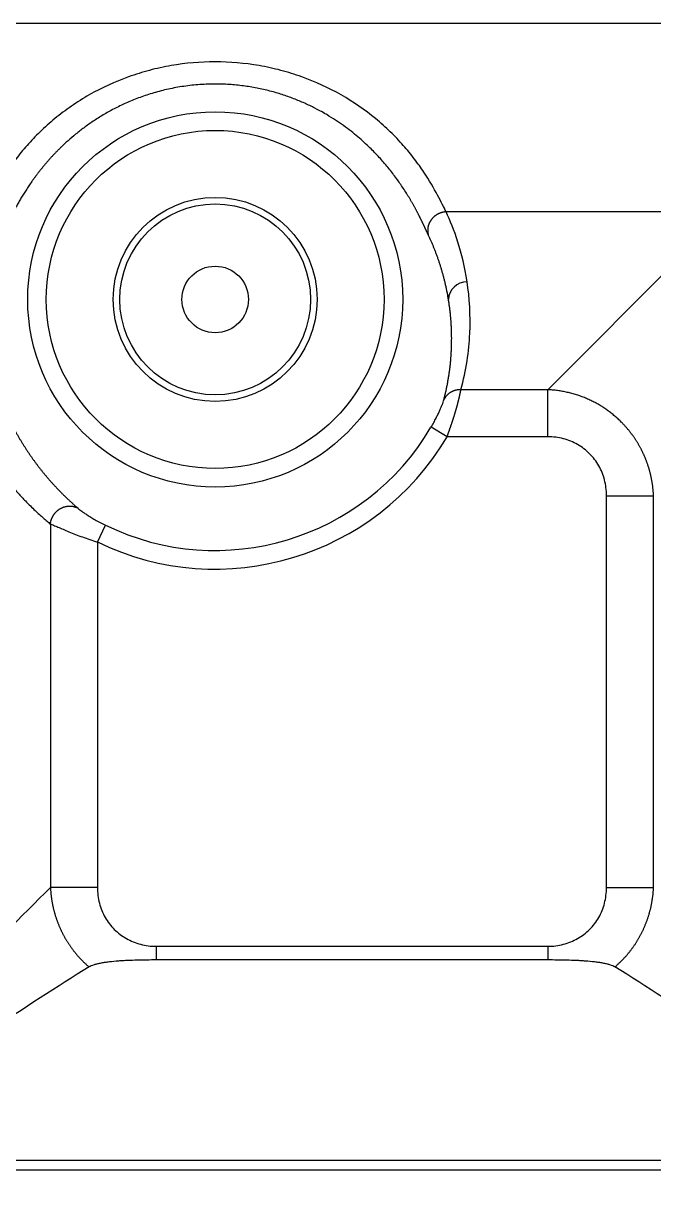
# Model space of a CAD drawing. Header units: millimetres. Extents: x -1286 to 291, y 5350 to 5880.
# Drawn here: x -241.87 to -231.69, y 5631.22 to 5650.18 of the extents above; entities that cross this region are included whole.
import ezdxf

# ---------------------------------------------------------------- set-up
doc = ezdxf.new("R2010")
doc.units = ezdxf.units.MM
doc.layers.add('粗实线层', color=7, linetype='Continuous', lineweight=35)

msp = doc.modelspace()

# ---------------------------------------------------------------- linework, layer by layer
at = {"layer": '粗实线层', "lineweight": 25}
for p, q in [((-230.525, 5650.181), (-242.597, 5650.181)), ((-230.525, 5647.14), (-235.04, 5647.14)), ((-233.398, 5644.267), (-230.525, 5647.14)), ((-233.398, 5644.267), (-234.801, 5644.267)), ((-235.025, 5643.507), (-235.284, 5643.66)), ((-233.398, 5643.507), (-235.025, 5643.507)), ((-232.448, 5636.23), (-232.448, 5642.556)), ((-231.688, 5636.23), (-231.688, 5642.556)), ((-241.435, 5642.098), (-241.435, 5636.23)), ((-240.674, 5641.808), (-240.543, 5642.079)), ((-240.674, 5641.808), (-240.674, 5636.23)), ((-239.724, 5635.28), (-233.398, 5635.28)), ((-233.398, 5635.28), (-233.398, 5635.059)), ((-233.398, 5635.059), (-239.724, 5635.059)), ((-207.617, 5631.819), (-251.837, 5631.819)), ((-207.617, 5631.663), (-251.837, 5631.663))]:
    msp.add_line(p, q, dxfattribs=at)
for radius in [3.03, 2.729, 1.648, 1.541, 0.537]:
    msp.add_circle((-238.772, 5645.725), radius, dxfattribs=at)
for centre, radius, start, end in [((-218.672, 5680.9), 84.503, 184.22236, 267.24672), ((-218.672, 5680.9), 83.513, 184.2412, 267.24672), ((-224.702, 5680.9), 101.03, 208.69087, 345.63866), ((-224.702, 5680.9), 101.899, 208.57791, 345.69153), ((-224.702, 5680.9), 101.532, 208.69087, 345.63866), ((-224.702, 5680.9), 102.402, 208.57791, 345.69153), ((-238.772, 5645.725), 4.053, 244.0959, 329.3765), ((-238.772, 5645.725), 4.354, 244.0946, 329.3765), ((-218.672, 5680.9), 85.826, 207.35279, 268.86903), ((-218.672, 5680.9), 86.816, 208.2092, 268.86897)]:
    msp.add_arc(centre, radius, start, end, dxfattribs=at)
for centre, major_axis, ratio, start_param, end_param in [((-234.701, 5645.725), (-0.298, -0.045), 0.94436, 4.569636, 6.123389), ((-246.333, 5629.622), (-8.605, -6.647), 0.108005, 3.935185, 4.388891), ((-226.79, 5629.622), (8.605, -6.647), 0.108005, 1.894295, 2.347998)]:
    msp.add_ellipse(centre, major_axis=major_axis, ratio=ratio, start_param=start_param, end_param=end_param, dxfattribs=at)
for points, knots in [([(-235.04, 5647.14), (-235.058, 5647.175), (-235.078, 5647.216), (-235.124, 5647.306), (-235.15, 5647.356), (-235.237, 5647.519), (-235.31, 5647.645), (-235.446, 5647.849), (-235.496, 5647.92), (-235.606, 5648.064), (-235.727, 5648.211), (-235.937, 5648.433), (-236.097, 5648.576), (-236.351, 5648.784), (-236.537, 5648.913), (-236.938, 5649.141), (-237.151, 5649.239), (-237.484, 5649.359), (-237.597, 5649.394), (-237.827, 5649.454), (-238.175, 5649.53), (-238.533, 5649.561), (-239.011, 5649.561), (-239.249, 5649.541), (-239.601, 5649.48), (-239.718, 5649.454), (-239.947, 5649.394), (-240.06, 5649.359), (-240.393, 5649.239), (-240.606, 5649.141), (-240.907, 5648.97), (-241.003, 5648.909), (-241.189, 5648.781), (-241.367, 5648.647), (-241.527, 5648.504), (-241.677, 5648.359), (-241.747, 5648.285), (-241.878, 5648.137), (-241.938, 5648.064), (-242.048, 5647.919), (-242.098, 5647.849), (-242.235, 5647.645), (-242.307, 5647.519), (-242.394, 5647.356), (-242.42, 5647.306), (-242.466, 5647.216), (-242.486, 5647.175), (-242.504, 5647.14)], [0, 0, 0, 0, 0.03125, 0.03125, 0.0625, 0.0625, 0.125, 0.125, 0.15625, 0.15625, 0.1875, 0.21875, 0.25, 0.25, 0.3125, 0.3125, 0.375, 0.375, 0.40625, 0.40625, 0.4375, 0.5, 0.5, 0.5625, 0.5625, 0.59375, 0.59375, 0.625, 0.625, 0.6875, 0.6875, 0.71875, 0.71875, 0.75, 0.78125, 0.78125, 0.8125, 0.8125, 0.84375, 0.84375, 0.875, 0.875, 0.9375, 0.9375, 0.96875, 0.96875, 1, 1, 1, 1]), ([(-235.328, 5646.768), (-235.329, 5646.77), (-235.332, 5646.776), (-235.337, 5646.785), (-235.341, 5646.795), (-235.345, 5646.804), (-235.35, 5646.814), (-235.355, 5646.824), (-235.359, 5646.834), (-235.364, 5646.845), (-235.369, 5646.855), (-235.374, 5646.866), (-235.38, 5646.878), (-235.385, 5646.889), (-235.39, 5646.901), (-235.396, 5646.912), (-235.402, 5646.924), (-235.408, 5646.937), (-235.414, 5646.949), (-235.42, 5646.962), (-235.426, 5646.975), (-235.432, 5646.988), (-235.439, 5647.001), (-235.445, 5647.015), (-235.452, 5647.029), (-235.459, 5647.043), (-235.466, 5647.057), (-235.474, 5647.071), (-235.481, 5647.086), (-235.489, 5647.101), (-235.496, 5647.116), (-235.504, 5647.131), (-235.512, 5647.146), (-235.52, 5647.162), (-235.529, 5647.178), (-235.537, 5647.194), (-235.546, 5647.21), (-235.555, 5647.226), (-235.564, 5647.243), (-235.574, 5647.26), (-235.583, 5647.277), (-235.593, 5647.294), (-235.603, 5647.311), (-235.613, 5647.328), (-235.623, 5647.346), (-235.634, 5647.364), (-235.645, 5647.382), (-235.684, 5647.446), (-235.755, 5647.557), (-235.869, 5647.717), (-235.996, 5647.878), (-236.136, 5648.038), (-236.269, 5648.173), (-236.389, 5648.284), (-236.493, 5648.374), (-236.606, 5648.465), (-236.73, 5648.555), (-236.863, 5648.644), (-237.007, 5648.732), (-237.162, 5648.816), (-237.327, 5648.895), (-237.504, 5648.968), (-237.691, 5649.035), (-237.889, 5649.092), (-238.098, 5649.14), (-238.317, 5649.175), (-238.546, 5649.198), (-238.792, 5649.205), (-239.049, 5649.195), (-239.31, 5649.164), (-239.557, 5649.117), (-239.791, 5649.055), (-240.01, 5648.981), (-240.215, 5648.896), (-240.405, 5648.804), (-240.581, 5648.706), (-240.743, 5648.604), (-240.891, 5648.5), (-241.026, 5648.395), (-241.149, 5648.29), (-241.238, 5648.208), (-241.299, 5648.148), (-241.336, 5648.11), (-241.373, 5648.073), (-241.408, 5648.035), (-241.443, 5647.997), (-241.476, 5647.959), (-241.509, 5647.922), (-241.54, 5647.885), (-241.571, 5647.847), (-241.6, 5647.81), (-241.629, 5647.774), (-241.657, 5647.737), (-241.684, 5647.701), (-241.71, 5647.665), (-241.736, 5647.629), (-241.76, 5647.594), (-241.784, 5647.559), (-241.807, 5647.525), (-241.829, 5647.49), (-241.851, 5647.457), (-241.872, 5647.423), (-241.892, 5647.39), (-241.911, 5647.358), (-241.93, 5647.326), (-241.948, 5647.295), (-241.966, 5647.264), (-241.983, 5647.233), (-242, 5647.203), (-242.015, 5647.174), (-242.031, 5647.145), (-242.046, 5647.117), (-242.06, 5647.089), (-242.074, 5647.062), (-242.087, 5647.036), (-242.1, 5647.01), (-242.112, 5646.984), (-242.124, 5646.96), (-242.136, 5646.936), (-242.147, 5646.912), (-242.158, 5646.89), (-242.169, 5646.868), (-242.179, 5646.846), (-242.189, 5646.825), (-242.198, 5646.805), (-242.207, 5646.786), (-242.213, 5646.774), (-242.216, 5646.768)], [0, 0, 0, 0, 0.002682, 0.005363, 0.008043, 0.010723, 0.013402, 0.016081, 0.01876, 0.021439, 0.024119, 0.0268, 0.029481, 0.032164, 0.034849, 0.037535, 0.040223, 0.042913, 0.045606, 0.048301, 0.050999, 0.053701, 0.056405, 0.059114, 0.061826, 0.064542, 0.067262, 0.069987, 0.072717, 0.075451, 0.078191, 0.080935, 0.083686, 0.086442, 0.089204, 0.091972, 0.094747, 0.097528, 0.100317, 0.103112, 0.105914, 0.108724, 0.111541, 0.114366, 0.117199, 0.12004, 0.12289, 0.125748, 0.150293, 0.174094, 0.197295, 0.22005, 0.242527, 0.255451, 0.26891, 0.282927, 0.297522, 0.312714, 0.328518, 0.344949, 0.362021, 0.379744, 0.398131, 0.41719, 0.43693, 0.45736, 0.478487, 0.500318, 0.525357, 0.549468, 0.572664, 0.594956, 0.616359, 0.636886, 0.656555, 0.675382, 0.69339, 0.710601, 0.727042, 0.742742, 0.757737, 0.763197, 0.768624, 0.77402, 0.779385, 0.784722, 0.790032, 0.795317, 0.800578, 0.805817, 0.811036, 0.816236, 0.821419, 0.826586, 0.83174, 0.836883, 0.842015, 0.847139, 0.852256, 0.857369, 0.862478, 0.867587, 0.872696, 0.877807, 0.882923, 0.888044, 0.893174, 0.898313, 0.903463, 0.908626, 0.913803, 0.918998, 0.92421, 0.929442, 0.934696, 0.939973, 0.945275, 0.950603, 0.955959, 0.961345, 0.966762, 0.972211, 0.977695, 0.983214, 0.988771, 0.994365, 1, 1, 1, 1]), ([(-235.002, 5645.725), (-235.003, 5645.735), (-235.007, 5645.755), (-235.012, 5645.784), (-235.017, 5645.814), (-235.023, 5645.843), (-235.029, 5645.872), (-235.035, 5645.901), (-235.041, 5645.93), (-235.047, 5645.959), (-235.054, 5645.987), (-235.061, 5646.015), (-235.068, 5646.043), (-235.075, 5646.071), (-235.082, 5646.098), (-235.089, 5646.126), (-235.097, 5646.153), (-235.105, 5646.18), (-235.112, 5646.207), (-235.12, 5646.233), (-235.129, 5646.259), (-235.137, 5646.286), (-235.145, 5646.312), (-235.154, 5646.337), (-235.163, 5646.363), (-235.172, 5646.388), (-235.18, 5646.413), (-235.19, 5646.438), (-235.199, 5646.463), (-235.208, 5646.488), (-235.218, 5646.512), (-235.227, 5646.536), (-235.237, 5646.56), (-235.246, 5646.584), (-235.256, 5646.608), (-235.266, 5646.631), (-235.276, 5646.654), (-235.287, 5646.677), (-235.297, 5646.7), (-235.307, 5646.723), (-235.317, 5646.745), (-235.325, 5646.76), (-235.328, 5646.768)], [0, 0, 0, 0, 0.028493, 0.056807, 0.08494, 0.112894, 0.140668, 0.168263, 0.195678, 0.222914, 0.24997, 0.276847, 0.303544, 0.330063, 0.356401, 0.382561, 0.408542, 0.434343, 0.459966, 0.48541, 0.510674, 0.53576, 0.560667, 0.585395, 0.609945, 0.634316, 0.658508, 0.682522, 0.706357, 0.730014, 0.753493, 0.776793, 0.799915, 0.822858, 0.845624, 0.868212, 0.890621, 0.912852, 0.934906, 0.956782, 0.97848, 1, 1, 1, 1]), ([(-235.077, 5644.103), (-235.074, 5644.113), (-235.069, 5644.132), (-235.062, 5644.161), (-235.055, 5644.19), (-235.048, 5644.22), (-235.041, 5644.249), (-235.035, 5644.278), (-235.029, 5644.308), (-235.023, 5644.337), (-235.017, 5644.366), (-235.012, 5644.396), (-235.007, 5644.425), (-235.002, 5644.454), (-234.997, 5644.484), (-234.993, 5644.513), (-234.988, 5644.542), (-234.984, 5644.572), (-234.98, 5644.601), (-234.977, 5644.63), (-234.973, 5644.66), (-234.97, 5644.689), (-234.967, 5644.718), (-234.965, 5644.748), (-234.962, 5644.777), (-234.96, 5644.806), (-234.958, 5644.835), (-234.956, 5644.865), (-234.955, 5644.894), (-234.953, 5644.923), (-234.952, 5644.962), (-234.951, 5645.01), (-234.95, 5645.068), (-234.95, 5645.126), (-234.951, 5645.184), (-234.953, 5645.243), (-234.956, 5645.303), (-234.959, 5645.362), (-234.964, 5645.422), (-234.969, 5645.482), (-234.976, 5645.542), (-234.984, 5645.603), (-234.992, 5645.664), (-234.998, 5645.704), (-235.002, 5645.725)], [0, 0, 0, 0, 0.01796, 0.035924, 0.053894, 0.071868, 0.089847, 0.10783, 0.125819, 0.143812, 0.16181, 0.179812, 0.19782, 0.215832, 0.233849, 0.251871, 0.269898, 0.287929, 0.305966, 0.324007, 0.342052, 0.360103, 0.378159, 0.396219, 0.414284, 0.432354, 0.450429, 0.468509, 0.486593, 0.504682, 0.522777, 0.558432, 0.594264, 0.630273, 0.666457, 0.702817, 0.739352, 0.776063, 0.812949, 0.85001, 0.887245, 0.924656, 0.962241, 1, 1, 1, 1]), ([(-235.025, 5643.507), (-235.023, 5643.511), (-235.02, 5643.521), (-235.014, 5643.535), (-235.009, 5643.549), (-235.004, 5643.563), (-234.999, 5643.577), (-234.994, 5643.591), (-234.989, 5643.604), (-234.985, 5643.618), (-234.98, 5643.632), (-234.975, 5643.646), (-234.97, 5643.659), (-234.966, 5643.673), (-234.961, 5643.687), (-234.956, 5643.7), (-234.952, 5643.713), (-234.947, 5643.727), (-234.943, 5643.74), (-234.939, 5643.753), (-234.934, 5643.766), (-234.93, 5643.779), (-234.926, 5643.792), (-234.922, 5643.805), (-234.918, 5643.817), (-234.914, 5643.83), (-234.91, 5643.842), (-234.906, 5643.854), (-234.903, 5643.867), (-234.899, 5643.879), (-234.895, 5643.891), (-234.892, 5643.903), (-234.888, 5643.914), (-234.885, 5643.926), (-234.881, 5643.937), (-234.878, 5643.949), (-234.875, 5643.96), (-234.872, 5643.971), (-234.869, 5643.982), (-234.866, 5643.992), (-234.863, 5644.003), (-234.86, 5644.013), (-234.857, 5644.024), (-234.854, 5644.034), (-234.852, 5644.044), (-234.849, 5644.054), (-234.847, 5644.063), (-234.844, 5644.073), (-234.842, 5644.082), (-234.84, 5644.091), (-234.837, 5644.1), (-234.835, 5644.109), (-234.833, 5644.117), (-234.831, 5644.126), (-234.829, 5644.134), (-234.827, 5644.142), (-234.825, 5644.15), (-234.824, 5644.157), (-234.822, 5644.165), (-234.82, 5644.172), (-234.819, 5644.179), (-234.817, 5644.186), (-234.816, 5644.193), (-234.814, 5644.199), (-234.813, 5644.206), (-234.812, 5644.212), (-234.81, 5644.218), (-234.809, 5644.224), (-234.808, 5644.229), (-234.807, 5644.234), (-234.806, 5644.24), (-234.805, 5644.245), (-234.804, 5644.249), (-234.803, 5644.254), (-234.802, 5644.259), (-234.802, 5644.263), (-234.801, 5644.265), (-234.801, 5644.267)], [0, 0, 0, 0, 0.014636, 0.029238, 0.043805, 0.058338, 0.072836, 0.087299, 0.101728, 0.116122, 0.130482, 0.144808, 0.159101, 0.173361, 0.187588, 0.201781, 0.21594, 0.230065, 0.244156, 0.258214, 0.272238, 0.286229, 0.300187, 0.314111, 0.328001, 0.341858, 0.35568, 0.369468, 0.383222, 0.396942, 0.410628, 0.424279, 0.437897, 0.451479, 0.465026, 0.478538, 0.492014, 0.505455, 0.518861, 0.532231, 0.545566, 0.558864, 0.572126, 0.585351, 0.598538, 0.611689, 0.624802, 0.637879, 0.650918, 0.663919, 0.676882, 0.689807, 0.702693, 0.715541, 0.728349, 0.741118, 0.753848, 0.766539, 0.779191, 0.791803, 0.804375, 0.816907, 0.829398, 0.84185, 0.85426, 0.86663, 0.87896, 0.891248, 0.903496, 0.915703, 0.927869, 0.939994, 0.952078, 0.96412, 0.976122, 0.988082, 1, 1, 1, 1]), ([(-233.398, 5643.507), (-233.398, 5643.59), (-233.398, 5643.673), (-233.398, 5643.831), (-233.398, 5643.906), (-233.398, 5644.041), (-233.398, 5644.101), (-233.398, 5644.201), (-233.398, 5644.24), (-233.398, 5644.267)], [0, 0, 0, 0, 0.25, 0.25, 0.5, 0.5, 0.75, 0.75, 1, 1, 1, 1]), ([(-231.688, 5642.556), (-231.688, 5642.564), (-231.689, 5642.578), (-231.69, 5642.599), (-231.691, 5642.62), (-231.693, 5642.641), (-231.695, 5642.663), (-231.698, 5642.684), (-231.7, 5642.705), (-231.703, 5642.726), (-231.706, 5642.746), (-231.709, 5642.767), (-231.713, 5642.788), (-231.716, 5642.809), (-231.72, 5642.829), (-231.725, 5642.85), (-231.729, 5642.87), (-231.734, 5642.89), (-231.738, 5642.911), (-231.744, 5642.931), (-231.749, 5642.951), (-231.754, 5642.971), (-231.76, 5642.991), (-231.766, 5643.01), (-231.772, 5643.03), (-231.779, 5643.049), (-231.785, 5643.069), (-231.792, 5643.088), (-231.799, 5643.107), (-231.806, 5643.126), (-231.814, 5643.145), (-231.821, 5643.164), (-231.829, 5643.183), (-231.837, 5643.201), (-231.845, 5643.22), (-231.854, 5643.238), (-231.862, 5643.256), (-231.871, 5643.274), (-231.88, 5643.292), (-231.889, 5643.31), (-231.899, 5643.328), (-231.908, 5643.345), (-231.918, 5643.362), (-231.928, 5643.38), (-231.938, 5643.397), (-231.948, 5643.414), (-231.958, 5643.43), (-231.969, 5643.447), (-231.98, 5643.463), (-231.99, 5643.48), (-232.001, 5643.496), (-232.013, 5643.512), (-232.024, 5643.528), (-232.035, 5643.543), (-232.047, 5643.559), (-232.059, 5643.574), (-232.07, 5643.589), (-232.082, 5643.604), (-232.095, 5643.619), (-232.107, 5643.634), (-232.119, 5643.649), (-232.132, 5643.663), (-232.144, 5643.677), (-232.157, 5643.691), (-232.17, 5643.705), (-232.183, 5643.719), (-232.196, 5643.732), (-232.213, 5643.749), (-232.235, 5643.77), (-232.26, 5643.795), (-232.287, 5643.819), (-232.314, 5643.842), (-232.342, 5643.865), (-232.37, 5643.888), (-232.399, 5643.91), (-232.429, 5643.932), (-232.459, 5643.953), (-232.489, 5643.974), (-232.52, 5643.994), (-232.552, 5644.013), (-232.584, 5644.032), (-232.617, 5644.05), (-232.65, 5644.068), (-232.684, 5644.085), (-232.718, 5644.101), (-232.752, 5644.117), (-232.788, 5644.132), (-232.823, 5644.146), (-232.859, 5644.16), (-232.895, 5644.173), (-232.932, 5644.185), (-232.969, 5644.196), (-233.007, 5644.207), (-233.045, 5644.216), (-233.083, 5644.225), (-233.121, 5644.233), (-233.16, 5644.241), (-233.199, 5644.247), (-233.239, 5644.253), (-233.278, 5644.258), (-233.318, 5644.262), (-233.358, 5644.265), (-233.385, 5644.266), (-233.398, 5644.267)], [0, 0, 0, 0, 0.00808, 0.016146, 0.024198, 0.032235, 0.040257, 0.048264, 0.056257, 0.064234, 0.072197, 0.080145, 0.088079, 0.095998, 0.103902, 0.111792, 0.119666, 0.127526, 0.13537, 0.143199, 0.151012, 0.15881, 0.166592, 0.174358, 0.182108, 0.189842, 0.19756, 0.205262, 0.212948, 0.220618, 0.228271, 0.235909, 0.243531, 0.251136, 0.258726, 0.2663, 0.273858, 0.281401, 0.288929, 0.296441, 0.303938, 0.31142, 0.318886, 0.326337, 0.333771, 0.34119, 0.348592, 0.355978, 0.363347, 0.3707, 0.378036, 0.385355, 0.392657, 0.399942, 0.40721, 0.41446, 0.421693, 0.428909, 0.436107, 0.443288, 0.450451, 0.457597, 0.464726, 0.471836, 0.47893, 0.486005, 0.493064, 0.500104, 0.513405, 0.526768, 0.540193, 0.55368, 0.567228, 0.580837, 0.594506, 0.608236, 0.622024, 0.63587, 0.649773, 0.663733, 0.677747, 0.691816, 0.70594, 0.72012, 0.734356, 0.748649, 0.762999, 0.777406, 0.79187, 0.806391, 0.820967, 0.835599, 0.850285, 0.865024, 0.879815, 0.894657, 0.909552, 0.924498, 0.939497, 0.954547, 0.969648, 0.9848, 1, 1, 1, 1]), ([(-242.758, 5643.88), (-242.755, 5643.872), (-242.748, 5643.857), (-242.739, 5643.835), (-242.729, 5643.814), (-242.72, 5643.793), (-242.712, 5643.774), (-242.703, 5643.756), (-242.695, 5643.739), (-242.688, 5643.723), (-242.681, 5643.707), (-242.674, 5643.693), (-242.667, 5643.68), (-242.661, 5643.667), (-242.656, 5643.655), (-242.65, 5643.644), (-242.645, 5643.634), (-242.641, 5643.625), (-242.637, 5643.616), (-242.628, 5643.597), (-242.613, 5643.568), (-242.593, 5643.529), (-242.573, 5643.49), (-242.553, 5643.451), (-242.532, 5643.413), (-242.512, 5643.375), (-242.493, 5643.34), (-242.474, 5643.306), (-242.454, 5643.272), (-242.431, 5643.234), (-242.405, 5643.192), (-242.377, 5643.147), (-242.345, 5643.098), (-242.31, 5643.046), (-242.272, 5642.991), (-242.231, 5642.934), (-242.184, 5642.87), (-242.124, 5642.794), (-242.047, 5642.699), (-241.95, 5642.588), (-241.852, 5642.483), (-241.761, 5642.391), (-241.685, 5642.319), (-241.615, 5642.254), (-241.55, 5642.197), (-241.491, 5642.145), (-241.453, 5642.113), (-241.435, 5642.098)], [0, 0, 0, 0, 0.008621, 0.016916, 0.024884, 0.032526, 0.039843, 0.046834, 0.0535, 0.059841, 0.065858, 0.071549, 0.076917, 0.08196, 0.086679, 0.091074, 0.095145, 0.098892, 0.102315, 0.105414, 0.121754, 0.138098, 0.154445, 0.170796, 0.18715, 0.203508, 0.219868, 0.23327, 0.248868, 0.266661, 0.286647, 0.308827, 0.3332, 0.359763, 0.388516, 0.419454, 0.452575, 0.495489, 0.552594, 0.623872, 0.709298, 0.767643, 0.822025, 0.872448, 0.918915, 0.961432, 1, 1, 1, 1]), ([(-242.204, 5644.014), (-242.201, 5644.007), (-242.194, 5643.993), (-242.185, 5643.971), (-242.176, 5643.95), (-242.166, 5643.928), (-242.157, 5643.907), (-242.147, 5643.886), (-242.137, 5643.864), (-242.127, 5643.843), (-242.117, 5643.822), (-242.107, 5643.801), (-242.097, 5643.779), (-242.086, 5643.758), (-242.076, 5643.737), (-242.065, 5643.716), (-242.054, 5643.695), (-242.043, 5643.674), (-242.032, 5643.653), (-242.021, 5643.632), (-242.01, 5643.611), (-241.998, 5643.59), (-241.987, 5643.569), (-241.975, 5643.549), (-241.963, 5643.528), (-241.951, 5643.507), (-241.939, 5643.486), (-241.927, 5643.466), (-241.914, 5643.445), (-241.902, 5643.425), (-241.889, 5643.404), (-241.877, 5643.384), (-241.864, 5643.363), (-241.851, 5643.343), (-241.838, 5643.323), (-241.825, 5643.302), (-241.811, 5643.282), (-241.798, 5643.262), (-241.784, 5643.242), (-241.771, 5643.222), (-241.757, 5643.202), (-241.743, 5643.182), (-241.729, 5643.162), (-241.715, 5643.142), (-241.7, 5643.122), (-241.686, 5643.102), (-241.671, 5643.083), (-241.657, 5643.063), (-241.642, 5643.044), (-241.627, 5643.024), (-241.612, 5643.005), (-241.596, 5642.985), (-241.581, 5642.966), (-241.566, 5642.946), (-241.55, 5642.927), (-241.534, 5642.908), (-241.518, 5642.889), (-241.502, 5642.87), (-241.486, 5642.851), (-241.47, 5642.832), (-241.454, 5642.813), (-241.437, 5642.794), (-241.421, 5642.776), (-241.404, 5642.757), (-241.387, 5642.739), (-241.37, 5642.72), (-241.353, 5642.702), (-241.336, 5642.683), (-241.318, 5642.665), (-241.301, 5642.647), (-241.283, 5642.629), (-241.266, 5642.611), (-241.248, 5642.593), (-241.23, 5642.575), (-241.212, 5642.557), (-241.193, 5642.539), (-241.175, 5642.522), (-241.156, 5642.504), (-241.138, 5642.487), (-241.119, 5642.469), (-241.1, 5642.452), (-241.081, 5642.435), (-241.062, 5642.417), (-241.043, 5642.4), (-241.024, 5642.383), (-241.004, 5642.366), (-240.991, 5642.355), (-240.984, 5642.35)], [0, 0, 0, 0, 0.00846, 0.016993, 0.025599, 0.034278, 0.04303, 0.051857, 0.060758, 0.069733, 0.078783, 0.087909, 0.09711, 0.106386, 0.115738, 0.125167, 0.134671, 0.144253, 0.153911, 0.163646, 0.173459, 0.183349, 0.193317, 0.203363, 0.213487, 0.22369, 0.233971, 0.24433, 0.254769, 0.265287, 0.275884, 0.28656, 0.297316, 0.308152, 0.319068, 0.330064, 0.341141, 0.352297, 0.363535, 0.374853, 0.386252, 0.397732, 0.409293, 0.420935, 0.432659, 0.444464, 0.456351, 0.46832, 0.480371, 0.492503, 0.504718, 0.517015, 0.529395, 0.541857, 0.554402, 0.567029, 0.579739, 0.592532, 0.605408, 0.618368, 0.63141, 0.644536, 0.657745, 0.671038, 0.684414, 0.697874, 0.711417, 0.725045, 0.738756, 0.752552, 0.766431, 0.780395, 0.794443, 0.808575, 0.822792, 0.837093, 0.851478, 0.865949, 0.880503, 0.895143, 0.909868, 0.924677, 0.939572, 0.954551, 0.969615, 0.984765, 1, 1, 1, 1]), ([(-241.435, 5642.098), (-241.42, 5642.093), (-241.403, 5642.086), (-241.362, 5642.069), (-241.339, 5642.06), (-241.262, 5642.027), (-241.202, 5642.001), (-241.068, 5641.946), (-240.995, 5641.917), (-240.839, 5641.861), (-240.758, 5641.833), (-240.674, 5641.808)], [0, 0, 0, 0, 0.125, 0.125, 0.25, 0.25, 0.5, 0.5, 0.75, 0.75, 1, 1, 1, 1]), ([(-241.435, 5636.23), (-241.434, 5636.223), (-241.434, 5636.21), (-241.432, 5636.189), (-241.431, 5636.168), (-241.429, 5636.148), (-241.427, 5636.127), (-241.425, 5636.107), (-241.423, 5636.086), (-241.42, 5636.066), (-241.417, 5636.046), (-241.414, 5636.026), (-241.411, 5636.005), (-241.407, 5635.985), (-241.403, 5635.965), (-241.399, 5635.945), (-241.395, 5635.925), (-241.391, 5635.906), (-241.386, 5635.886), (-241.381, 5635.866), (-241.376, 5635.847), (-241.371, 5635.827), (-241.365, 5635.808), (-241.36, 5635.788), (-241.354, 5635.769), (-241.348, 5635.75), (-241.341, 5635.731), (-241.335, 5635.712), (-241.328, 5635.693), (-241.321, 5635.675), (-241.314, 5635.656), (-241.307, 5635.638), (-241.299, 5635.619), (-241.292, 5635.601), (-241.284, 5635.583), (-241.276, 5635.565), (-241.268, 5635.547), (-241.259, 5635.529), (-241.251, 5635.511), (-241.242, 5635.494), (-241.233, 5635.476), (-241.224, 5635.459), (-241.214, 5635.442), (-241.205, 5635.425), (-241.195, 5635.408), (-241.185, 5635.391), (-241.175, 5635.375), (-241.165, 5635.358), (-241.155, 5635.342), (-241.144, 5635.326), (-241.134, 5635.31), (-241.123, 5635.294), (-241.112, 5635.278), (-241.101, 5635.262), (-241.09, 5635.247), (-241.078, 5635.231), (-241.067, 5635.216), (-241.055, 5635.201), (-241.043, 5635.186), (-241.031, 5635.172), (-241.019, 5635.157), (-241.007, 5635.143), (-240.995, 5635.128), (-240.982, 5635.114), (-240.97, 5635.1), (-240.957, 5635.087), (-240.944, 5635.073), (-240.931, 5635.06), (-240.918, 5635.046), (-240.905, 5635.033), (-240.892, 5635.02), (-240.878, 5635.007), (-240.865, 5634.995), (-240.851, 5634.982), (-240.838, 5634.97), (-240.824, 5634.958), (-240.814, 5634.95), (-240.81, 5634.946)], [0, 0, 0, 0, 0.014169, 0.028317, 0.042445, 0.056551, 0.070636, 0.0847, 0.098742, 0.112763, 0.126763, 0.140741, 0.154699, 0.168635, 0.18255, 0.196445, 0.210318, 0.224169, 0.237999, 0.251806, 0.265592, 0.279354, 0.293094, 0.306811, 0.320504, 0.334175, 0.347822, 0.361446, 0.375047, 0.388624, 0.402177, 0.415708, 0.429215, 0.442698, 0.456159, 0.469597, 0.483012, 0.496405, 0.509775, 0.523123, 0.53645, 0.549754, 0.563037, 0.576297, 0.589534, 0.602748, 0.615939, 0.629107, 0.64225, 0.65537, 0.668465, 0.681536, 0.694582, 0.707603, 0.720599, 0.73357, 0.746515, 0.759435, 0.77233, 0.785198, 0.798041, 0.810858, 0.823649, 0.836413, 0.849152, 0.861865, 0.874553, 0.887214, 0.899849, 0.912459, 0.925042, 0.9376, 0.950132, 0.962638, 0.975118, 0.987572, 1, 1, 1, 1]), ([(-232.448, 5636.23), (-232.365, 5636.23), (-232.282, 5636.23), (-232.124, 5636.23), (-232.048, 5636.23), (-231.913, 5636.23), (-231.853, 5636.23), (-231.754, 5636.23), (-231.715, 5636.23), (-231.688, 5636.23)], [0, 0, 0, 0, 0.25, 0.25, 0.5, 0.5, 0.75, 0.75, 1, 1, 1, 1]), ([(-232.312, 5634.946), (-232.307, 5634.951), (-232.296, 5634.96), (-232.281, 5634.973), (-232.265, 5634.987), (-232.25, 5635.002), (-232.235, 5635.016), (-232.22, 5635.031), (-232.205, 5635.046), (-232.19, 5635.061), (-232.175, 5635.076), (-232.161, 5635.092), (-232.146, 5635.107), (-232.132, 5635.123), (-232.118, 5635.139), (-232.104, 5635.156), (-232.09, 5635.172), (-232.077, 5635.189), (-232.063, 5635.206), (-232.05, 5635.223), (-232.037, 5635.24), (-232.024, 5635.258), (-232.012, 5635.276), (-231.999, 5635.293), (-231.987, 5635.312), (-231.975, 5635.33), (-231.963, 5635.348), (-231.951, 5635.367), (-231.94, 5635.386), (-231.929, 5635.405), (-231.918, 5635.424), (-231.907, 5635.443), (-231.896, 5635.463), (-231.886, 5635.483), (-231.876, 5635.502), (-231.866, 5635.522), (-231.857, 5635.543), (-231.847, 5635.563), (-231.838, 5635.583), (-231.829, 5635.604), (-231.82, 5635.625), (-231.812, 5635.646), (-231.804, 5635.667), (-231.796, 5635.688), (-231.788, 5635.709), (-231.781, 5635.731), (-231.774, 5635.753), (-231.767, 5635.774), (-231.76, 5635.796), (-231.754, 5635.818), (-231.748, 5635.84), (-231.742, 5635.863), (-231.736, 5635.885), (-231.731, 5635.907), (-231.726, 5635.93), (-231.721, 5635.952), (-231.717, 5635.975), (-231.713, 5635.998), (-231.709, 5636.021), (-231.705, 5636.044), (-231.702, 5636.067), (-231.699, 5636.09), (-231.696, 5636.113), (-231.694, 5636.137), (-231.692, 5636.16), (-231.69, 5636.183), (-231.689, 5636.207), (-231.688, 5636.222), (-231.688, 5636.23)], [0, 0, 0, 0, 0.014115, 0.028263, 0.042446, 0.056663, 0.070914, 0.085199, 0.099518, 0.113872, 0.12826, 0.142683, 0.157139, 0.17163, 0.186154, 0.200713, 0.215304, 0.22993, 0.244588, 0.259279, 0.274003, 0.28876, 0.303548, 0.318368, 0.33322, 0.348103, 0.363016, 0.37796, 0.392934, 0.407937, 0.422969, 0.438031, 0.453122, 0.468242, 0.483393, 0.498574, 0.513785, 0.529027, 0.5443, 0.559604, 0.574938, 0.590304, 0.6057, 0.621127, 0.636584, 0.652072, 0.667589, 0.683137, 0.698715, 0.714321, 0.729956, 0.74562, 0.761312, 0.777032, 0.792779, 0.808553, 0.824356, 0.840186, 0.856044, 0.87193, 0.887843, 0.903785, 0.919754, 0.93575, 0.951773, 0.967823, 0.983898, 1, 1, 1, 1]), ([(-239.724, 5635.059), (-239.776, 5635.059), (-239.827, 5635.059), (-239.93, 5635.058), (-239.982, 5635.057), (-240.084, 5635.054), (-240.135, 5635.053), (-240.211, 5635.049), (-240.237, 5635.048), (-240.287, 5635.045), (-240.312, 5635.044), (-240.387, 5635.038), (-240.436, 5635.033), (-240.506, 5635.025), (-240.53, 5635.022), (-240.574, 5635.015), (-240.596, 5635.012), (-240.637, 5635.004), (-240.657, 5635), (-240.685, 5634.993), (-240.695, 5634.99), (-240.712, 5634.985), (-240.721, 5634.983), (-240.762, 5634.97), (-240.79, 5634.959), (-240.81, 5634.946)], [0, 0, 0, 0, 0.125, 0.125, 0.25, 0.25, 0.375, 0.375, 0.4375, 0.4375, 0.5, 0.5, 0.625, 0.625, 0.6875, 0.6875, 0.75, 0.75, 0.8125, 0.8125, 0.84375, 0.84375, 0.875, 0.875, 1, 1, 1, 1]), ([(-232.312, 5634.946), (-232.332, 5634.959), (-232.359, 5634.97), (-232.4, 5634.983), (-232.409, 5634.985), (-232.427, 5634.99), (-232.436, 5634.993), (-232.465, 5634.999), (-232.485, 5635.004), (-232.526, 5635.012), (-232.548, 5635.015), (-232.581, 5635.02), (-232.593, 5635.022), (-232.616, 5635.025), (-232.628, 5635.026), (-232.686, 5635.033), (-232.735, 5635.038), (-232.809, 5635.043), (-232.834, 5635.045), (-232.884, 5635.048), (-232.91, 5635.049), (-232.986, 5635.053), (-233.037, 5635.054), (-233.14, 5635.057), (-233.192, 5635.058), (-233.295, 5635.059), (-233.346, 5635.059), (-233.398, 5635.059)], [0, 0, 0, 0, 0.125, 0.125, 0.15625, 0.15625, 0.1875, 0.1875, 0.25, 0.25, 0.3125, 0.3125, 0.34375, 0.34375, 0.375, 0.375, 0.5, 0.5, 0.5625, 0.5625, 0.625, 0.625, 0.75, 0.75, 0.875, 0.875, 1, 1, 1, 1])]:
    msp.add_open_spline(points, degree=3, knots=knots, dxfattribs=at)
for points, weights, knots in [([(-235.04, 5647.14), (-235.139, 5647.135), (-235.222, 5647.087), (-235.276, 5647.017), (-235.331, 5646.947), (-235.353, 5646.858), (-235.328, 5646.768)], [1.00527380941, 1.03012753982, 1.14282686722, 1.34337179162, 1.14283062058, 1.03013175836, 1.00527520498], [0, 0, 0, 0, 0.500005, 0.500005, 0.500005, 1, 1, 1, 1]), ([(-234.801, 5644.267), (-234.843, 5644.268), (-234.883, 5644.261), (-234.919, 5644.247), (-234.988, 5644.221), (-235.045, 5644.173), (-235.077, 5644.103)], [1.08850613008, 1.1355654168, 1.20139100082, 1.28598288214, 1.13523508284, 1.04408411716, 1.0125299851], [0, 0, 0, 0, 0.359446, 0.359446, 0.359446, 1, 1, 1, 1]), ([(-241.435, 5642.098), (-241.427, 5642.185), (-241.384, 5642.259), (-241.325, 5642.311), (-241.23, 5642.394), (-241.099, 5642.421), (-240.984, 5642.35)], [1.04480763706, 1.11558694047, 1.27021985877, 1.50870639197, 1.16148390805, 0.992011480806, 1.00028911024], [0, 0, 0, 0, 0.407176, 0.407176, 0.407176, 1, 1, 1, 1])]:
    msp.add_rational_spline(points, weights, degree=3, knots=knots, dxfattribs=at)
for points in [[(-234.701, 5646.01), (-234.773, 5646.489), (-234.913, 5646.865), (-235.04, 5647.14)], [(-234.801, 5644.267), (-234.715, 5644.583), (-234.627, 5645.191), (-234.66, 5645.745), (-234.701, 5646.01)], [(-235.284, 5643.66), (-235.268, 5643.687), (-235.238, 5643.739), (-235.202, 5643.808), (-235.172, 5643.868), (-235.145, 5643.924), (-235.122, 5643.976), (-235.103, 5644.025), (-235.087, 5644.07), (-235.079, 5644.093), (-235.077, 5644.103)], [(-232.448, 5642.556), (-232.448, 5642.645), (-232.469, 5642.813), (-232.563, 5643.046), (-232.712, 5643.242), (-232.908, 5643.391), (-233.141, 5643.485), (-233.31, 5643.507), (-233.398, 5643.507)], [(-240.984, 5642.35), (-240.978, 5642.344), (-240.962, 5642.331), (-240.93, 5642.307), (-240.89, 5642.278), (-240.841, 5642.246), (-240.783, 5642.209), (-240.715, 5642.169), (-240.635, 5642.125), (-240.575, 5642.094), (-240.543, 5642.079)], [(-241.435, 5636.23), (-242.392, 5635.273), (-243.35, 5634.315), (-244.308, 5633.357)], [(-240.674, 5636.23), (-240.674, 5636.142), (-240.653, 5635.973), (-240.559, 5635.74), (-240.41, 5635.545), (-240.214, 5635.396), (-239.981, 5635.302), (-239.812, 5635.28), (-239.724, 5635.28)], [(-233.398, 5635.28), (-233.309, 5635.28), (-233.141, 5635.302), (-232.908, 5635.396), (-232.713, 5635.545), (-232.563, 5635.74), (-232.469, 5635.974), (-232.448, 5636.142), (-232.448, 5636.23)], [(-239.724, 5635.28), (-239.724, 5635.205), (-239.724, 5635.131), (-239.724, 5635.059)]]:
    msp.add_open_spline(points, degree=3, dxfattribs=at)
for points, weights in [([(-232.448, 5642.556), (-232.092, 5642.556), (-231.803, 5642.556), (-231.688, 5642.556)], [1.10245000855, 0.965843397504, 0.965849997469, 1.10246980844]), ([(-240.674, 5636.23), (-241.03, 5636.23), (-241.319, 5636.23), (-241.435, 5636.23)], [1.10244992341, 0.965843369097, 0.965850025855, 1.10246989368])]:
    msp.add_rational_spline(points, weights, degree=3, dxfattribs=at)

doc.saveas('drawing.dxf')
